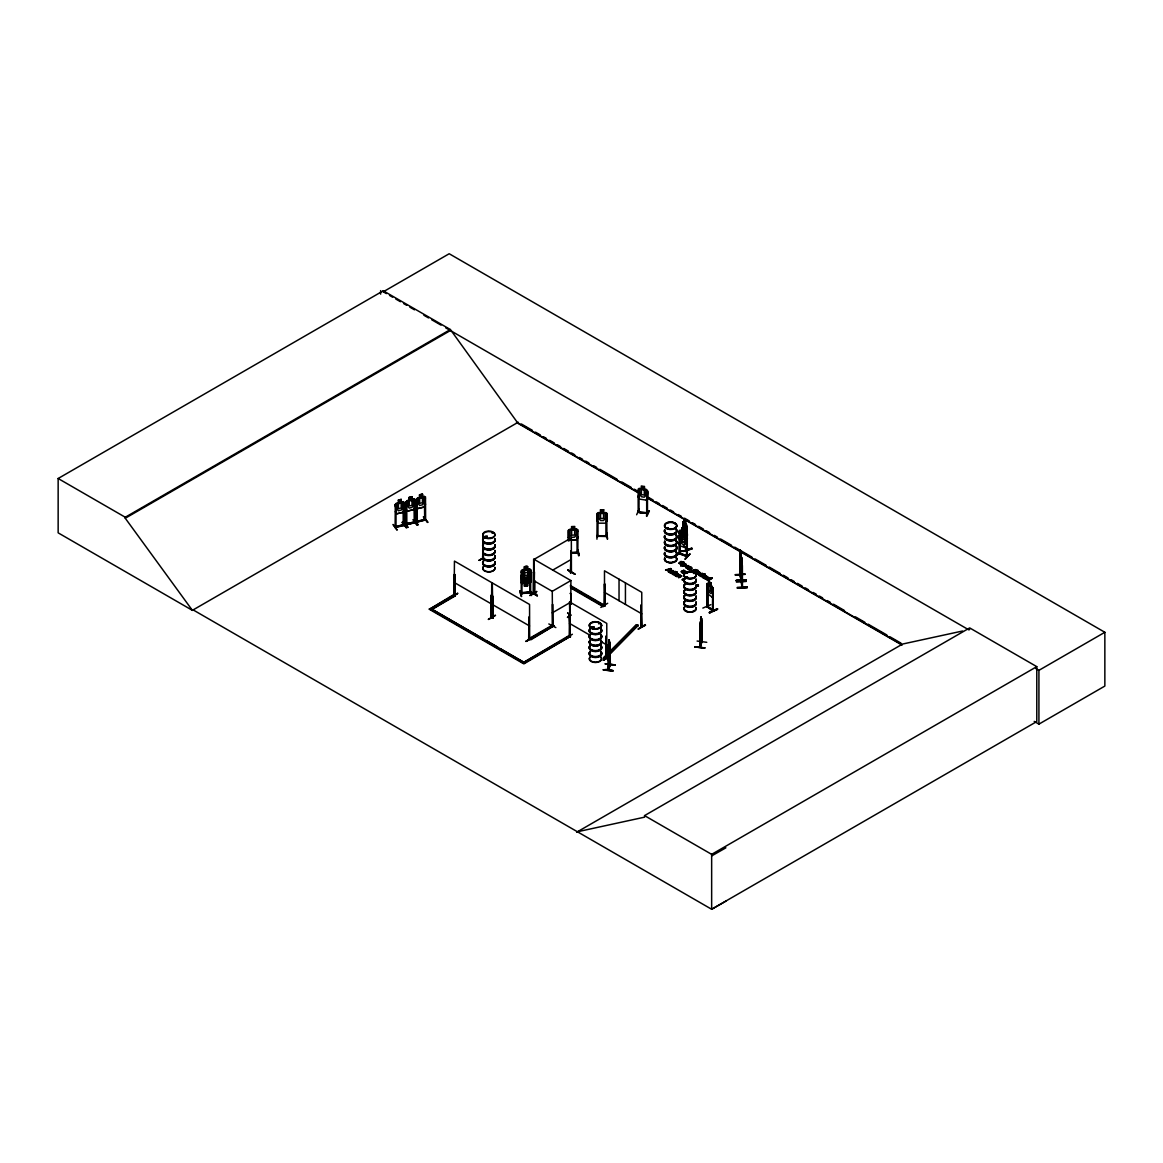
<?xml version="1.0" encoding="UTF-8"?>
<svg xmlns="http://www.w3.org/2000/svg" width="1163" height="1163" viewBox="0 0 1163 1163"><rect width="100%" height="100%" fill="white"/><g stroke="black" fill="none" stroke-linecap="round" stroke-linejoin="round"><path stroke-width="1.5" d="M741.572 569.885L741.253 564.811M679.672 562.95L681.3 563.895L683.451 562.805M683.539 563.052L681.896 562.107L679.744 563.197M740.773 566.468L740.904 564.462M741.921 573.533L741.718 561.918L742.125 587.562L741.136 581.893L741.718 582.358M741.863 573.548L741.965 571.542L741.907 573.403M607.944 652.065L609.572 644.549L609.761 646.628M701.667 625.738L701.58 628.95L701.769 625.738M740.017 574.929L741.035 580.482L740.904 555.754M740.526 557.426L740.438 550.041L740.584 575.394L740.119 574.624M740.904 579.145L740.104 574.856M741.398 580.381L740.453 574.842M742.052 587.519L741.514 557.121L741.558 559.156M683.263 545.243L687.086 549.852M603.263 670.048C610.43 667.489 621.376 673.711 603.364 669.67M695.023 647.079C725.407 649.652 674.38 645.058 704.793 647.922M608.409 648.721L608.394 670.295L608.264 669.074M609.659 665.163L610.342 664.771L608.482 670.193M608.278 653.213L609.165 643.546L608.612 669.757M679.425 553.544C679.977 552.207 680.529 555.87 680.035 544.88M687.522 556.496C685.429 555.173 687.493 556.539 686.722 547.293M700.417 646.861L700.024 645.916M700.359 646.177L701.754 640.944M741.703 569.594L741.849 568.416M609.572 655.249L609.79 653.664M608.045 647.137C609.034 635.623 606.054 671.531 609.557 655.176M404.041 524.615L403.198 525.574L403.968 524.382M405.829 524.702L415.017 522.681L415.031 521.838L405.829 523.917L406.846 523.67M414.057 521.838C413.505 524.44 414.813 519.876 414.769 522.42M425.498 519.221L424.699 519.454C424.829 521.707 423.536 518.291 425.353 519.047M548.82 623.935L555.841 627.584M700.431 621.391L699.806 647.326L701.871 641.831L701.769 618.643M701.216 576.688C700.431 575.932 703.324 575.074 703.048 577.735L703.368 575.612L705.665 576.048L703.368 575.612M702.437 577.386L702.743 575.569M486.003 536.477L484.753 536.71L486.41 536.71M491.964 533.076L492.952 532.843M492.487 532.552L492.996 533.076M591.371 627.831L591.793 627.046L592.054 627.889M592.621 627.526L591.633 627.206L592.883 627.947M598.96 623.441L598.829 623.848M599.178 623.659L598.916 623.164M666.443 527.886L667.242 527.944M667.693 527.595L666.821 527.973M674.831 523.902L674.671 523.684M685.836 577.328L687.653 577.371L686.374 577.095M686.795 577.4L687.755 577.328L686.025 577.502M694.209 573.432L693.497 573.461M686.693 535.925L687.377 533.613M740.075 575.322L740.046 551.873M741.369 558.894L742.009 562.892M530.313 591.545L537.393 595.936L530.299 591.894M537.35 595.558C534.747 588.391 505.12 595.819 530.764 591.996M678.988 563.357L680.893 561.424L684.062 562.136A2.006 1.148 0 0 1 684.12 562.907C679.177 567.748 678.959 559.01 684.062 562.587A2.006 1.148 0 0 1 684.12 563.357L680.907 564.724L678.988 562.907M712.25 597.113L713.006 595.005M713.064 595.063L712.294 597.23L707.54 593.799L706.915 583.608L708.936 584.131M608.278 651.12L608.583 652.312L609.179 639.868L608.06 670.266L610.066 664.756L608.176 669.757M608.583 657.24L609.15 650.582L608.583 652.312M608.685 659.145L609.049 658.04M609.049 658.912L608.453 660.904L609.15 648.46L608.583 650.204M608.685 641.86L609.296 639.868M608.685 642.746L609.063 641.642M608.176 645.596L609.703 641.264L609.921 652.167M609.746 665.221L609.921 643.197L610.342 664.829M610.153 665.207L610.255 643.241M609.703 651.891L608.264 656.237L608.045 654.246M700.548 618.876L701.144 616.884L700.431 629.328L700.126 628.136M700.548 619.763L700.911 618.658M700.431 622.278L701.013 620.562M700.431 627.206L701.013 625.49M701.565 628.907L700.111 633.254L699.821 631.16M701.871 642.383L701.725 620.272L701.522 642.267M700.344 625.287L700.286 647.253M697.102 641.046L706.755 642.31M700.228 647.253L702.132 641.002M403.227 512.243L396.205 513.944L403.227 512.243L404.259 509.365M414.028 509.481L407.035 511.226L414.072 509.539L415.046 506.603L415.046 499.494L412.065 499.29L412.065 496.645L409.085 497.386L409.129 500.105L406.12 501.733L405.974 524.891L405.931 503.172L406.876 503.143L405.931 503.172M414.072 509.539L415.089 506.661M424.48 506.879L425.498 503.986L424.524 506.937L417.488 508.624L424.524 506.937M522.391 573.039L521.228 575.743L522.318 572.966L529.848 572.298L530.851 574.915L529.761 572.4M521.213 577.837L522.202 580.395L529.732 579.741L530.837 577.008M687.275 540.679L686.359 543.077L687.318 540.78M576.819 539.588L577.88 536.913M570.829 539.995L576.892 539.676L577.996 536.986M687.333 545.723L686.417 548.122L679.962 545.796L679.163 542.801M710.811 604.673L702.83 608.089M396.961 529.732L393.05 524.455L397.034 530.124M403.924 521.736L407.864 527.421L403.939 522.187M403.852 522.129L407.806 527.319M407.355 527.522L403.474 522.245M413.883 519.672L417.808 524.906M414.319 519.512L418.186 524.775M605.734 523.088L606.81 520.472M606.912 520.486L605.807 523.176L598.189 523.176L597.186 520.486M638.138 496.238L639.112 499.029L646.454 500.163L647.457 497.604M646.454 500.163C647.675 497.081 649.259 491.862 646.454 489.419L639.141 488.344L638.138 489.143L638.182 512.272L647.558 513.653M450.721 597.637L457.626 593.566M479.287 560.435L483.459 557.993M488.562 619.486L495.525 615.445M536.521 591.444L529.979 595.282M536.855 591.56L529.906 595.616M572.385 634.242L565.785 638.385M607.697 603.277L600.82 607.449M639.069 490.626L638.109 490.684L639.069 490.626L638.996 512.374M644.404 486.512L641.293 485.974L641.38 488.78L639.81 489.419L639.81 494.362L641.38 496.732L644.302 497.183L645.858 495.307L645.858 490.364L644.302 489.23L644.404 486.512L644.433 489.1M639.112 499.029L638.269 496.179M646.686 491.804L647.544 491.934L646.686 491.804L646.686 513.552M636.641 514.758L639.272 508.914M638.094 511.982L638.327 511.182L639.083 512.083M638.022 511.429L639.156 511.371L638.24 511.211M646.497 512.927C651.193 512.999 639.446 513.77 638.196 512.011M646.497 513.494L647.544 512.665M646.395 515.921L649.012 510.775M519.745 590.935L521.242 596.532M521.649 596.474L520.152 590.862M454.122 595.819L455.169 596.052L454.442 574.173L454.137 595.863L454.442 561.089L491.716 582.605L491.542 617.379L491.077 595.325L490.844 617.059C490.161 615.561 492.807 616.506 492.051 617.757L492.051 596.154L492.938 596.386L492.705 618.091L492.938 596.386M455.169 595.267L454.37 594.86M482.703 558.691L482.805 535.562L483.401 559.01M491.789 617.233L490.771 616.928L491.426 617.335M491.993 616.928L492.996 617.073L492.763 618.076M493.01 617.931L492.051 617.669L492.894 617.829M533.657 592.839L534.369 593.246L533.323 593.77M534.457 571.934L534.05 594.22L534.268 572.516L533.395 572.283L533.395 593.886M528.685 638.124L529.034 637.92M528.729 638.894L529.659 639.054L529.558 604.455L492.298 582.939L492.923 617.815M570.03 602.085L570.03 615.038L570.422 614.035M569.943 614.951L570.277 601.94M569.201 636.641L569.507 614.951L570.204 636.873L569.259 615.082M570.219 636.045L569.187 635.783L569.972 636.219M570.204 636.873L569.507 601.867L606.766 623.383L606.839 658.025L605.807 657.749L606.606 658.156L606.127 636.103L605.894 657.836L606.766 657.953M604.28 604.804L605.196 605.792L604.484 583.87L604.179 605.56L604.833 605.109M605.821 657.72L606.853 657.211L606.054 656.79M641.583 626.305L640.784 625.883L641.845 626.915L641.758 592.316L604.484 570.8L604.542 605.908L603.175 606.693L570.568 587.867M596.939 539.196L597.128 514.802L598.029 514.802L597.927 536.565L597.026 536.506M395.173 526.548C395.798 527.464 398.546 525.545 403.067 524.615M403.198 525.574L403.154 503.855L403.968 503.652L404.041 525.4L404.259 502.256L401.235 502.009L401.235 499.363L398.255 500.105L398.4 502.867L396.917 504.117L396.917 509.06L398.4 510.804L401.177 510.121L402.66 507.62L402.66 502.678L401.279 502.067M406.948 523.902L406.948 524.687M415.031 522.623L406.178 524.862M417.401 521.3L417.284 522.129L417.197 500.352L416.383 500.555L416.281 522.1L425.353 519.832M676.401 555.929L681.736 550.753L676.473 555.58M533.759 593.857L534.762 593.552L533.977 594.206M570.64 572.065C572.501 570.233 569.259 573.926 571.164 572.254L571.091 550.782L570.64 572.85L571.411 572.458L571.338 537.858L534.064 559.374L534.035 594.162M684.295 530.575L685.676 532.131L686.417 530.851L685.676 524.193M609.877 664.727L609.921 659.348M699.879 646.017L700.373 646.817M520.98 593.624L530.764 592.781M529.674 592.868L530.619 593.057L530.706 569.885M678.567 574.711L676.473 575.743A1.541 0.887 0 0 1 675.485 575.583L674.758 574.493L676.837 573.461A1.556 0.901 0 0 1 677.825 573.621L678.363 573.926A1.541 0.887 0 0 1 678.64 574.507L676.473 576.194A1.541 0.887 0 0 1 675.485 576.034C673.159 574.827 677.302 572.908 678.363 574.377A1.541 0.887 0 0 1 678.64 574.944M524.44 583.521L524.44 586.167L527.537 585.803L527.522 583.099L529.121 582.067L527.522 570.219L524.528 570.481L524.528 575.423L522.928 577.677L522.928 582.619L524.528 583.361L524.542 586.065M666.501 527.784L668.26 527.929M707.38 606.563C723.735 618.483 703.353 603.844 707.773 606.097M576.993 552.774L577.953 551.96L577.953 552.745L570.742 553.137M686.824 527.9L686.824 549.416M684.76 546.639L687.58 549.837L687.144 548.485M403.067 524.833L395.129 527.595L395.289 504.437L398.298 502.809M395.333 504.495L396.278 503.317L403.198 501.573M406.163 501.791L407.108 500.599L414.043 498.869M422.416 494.144L422.46 496.848L422.518 494.042L419.552 494.784L419.683 497.546L418.2 498.796L418.2 503.739L419.683 505.483L422.46 504.8L423.957 502.314L423.957 497.371L422.518 496.688L425.498 496.877L425.396 520.035L416.47 522.303L416.572 499.116L419.596 497.488M416.572 506.21L416.674 499.131L417.561 497.997M685.85 538.106L684.484 539.719L681.94 538.789L680.573 536.172L681.954 535.925L681.852 533.163L684.673 534.093L684.614 536.797L685.894 538.222M668.71 572.065L671.167 568.765L665.629 569.841L668.899 570.975L668.71 572.065L671.167 568.765M669.176 570.655L670.353 568.881L668.042 569.55L669.176 570.655L670.557 568.416M668.202 571.774L668.899 570.539L665.629 569.841M698.745 573.577C694.718 570.902 698.454 575.525 696.056 573.722C695.067 570.829 702.03 573.882 698.047 571.818M597.026 535.532L598.131 535.532M597.026 536.317L598.131 536.317M606.853 536.55L605.821 535.532L606.912 535.532M552.818 625.868L552.57 604.208L552.469 626.072L552.861 625.054M522.391 583.535L530.851 582.009L530.822 569.841L529.688 568.998C525.443 571.033 529.848 563.633 524.397 566.817L524.426 569.521L521.198 570.684L521.257 593.857L522.071 593.77M530.837 581.951L527.537 583.157M603.568 657.647L636.51 624.705L638.182 625.258L605.24 658.883L603.568 657.647L605.24 658.2L638.182 625.258M603.568 658.316L608.642 653.257M611.171 650.728L636.51 624.705M571.542 529.281L568.3 530.343L568.256 540.911M521.082 592.825L529.674 592.316M679.105 535.765L681.852 535.809M686.388 537.437L687.42 538.658M679.962 545.796L679.25 542.83M679.861 532.494L679.105 532.218L679.861 532.494L679.948 554.039M686.533 534.907L687.478 535.024L686.533 534.907L686.533 556.423M676.008 555.87L681.678 550.768M686.766 555.463L679.948 553.472L687.377 555.958M684.847 559.069L690.153 553.821L685.312 559.229M597.186 513.45L600.544 512.534M681.896 528.017L684.629 529.034L684.571 531.724L685.85 533.163L685.894 543.165L684.513 544.793L681.954 543.862L680.573 541.26L680.573 531.229L681.94 530.851L681.998 528.147L681.94 530.851M679.948 553.254L679.003 553.733L679.163 530.604L681.838 530.721M680.021 530.139L686.374 532.407L687.217 533.672L684.571 531.724L684.629 529.034M679.105 537.757L679.933 540.722L686.432 543.019L680.079 540.591L679.265 537.728M683.364 521.431L684.396 522.609L683.553 522.681L683.553 527.624M577.982 552.163L577.11 552.265M570.771 553.326L577.982 552.948M686.315 566.526L688.234 567.646L688.481 566.105L687.449 565.698L686.664 566.323L688.525 566.759L686.315 566.09L685.908 566.933L687.522 567.544L686.563 567.791L686.315 566.09M705.519 576.586C702.423 577.357 707.206 578.302 705.607 579.014C703.978 579.13 702.903 576.877 704.807 576.354C709.139 575.961 708.471 578.04 705.258 577.066M706.726 577.909L706.435 576.921M485.175 536.477L484.811 537.146M486.032 537.335L485.247 536.565M486.352 537.146L484.956 537.262M667.736 527.944L668.347 527.886M592.36 627.889L592.374 627.09M592.97 627.715L591.429 627.715M679.192 535.823L680.079 535.184L686.417 537.451L687.275 538.716M482.732 535.605L483.546 535.024M597.128 535.532L597.128 536.506M606.025 536.288L606.912 536.317M606.781 535.75L597.026 535.721M606.912 536.506L606.81 513.406M699.21 572.865L698.178 571.28C695.343 566.105 691.069 576.485 698.105 570.771M706.115 578.273C703.135 577.735 703.804 576.775 706.115 578.723M688.481 567.5C690.459 566.018 686.403 565.16 685.574 566.439C684.629 570.321 690.415 565.422 691.098 567.631C686.708 570.132 692.232 570.292 691.694 567.471C687.507 566.483 696.172 568.954 689.078 569.666M690.648 568.765L691.098 568.082L689.892 567.762C688.627 569.914 686.592 567.631 687.827 568.954M680.268 576.921L680.806 576.325L679.526 575.918C669.118 577.153 689.296 574.057 678.698 577.386C680.806 574.638 682.957 575.292 678.698 577.837M682.477 571.106L681.94 571.702L683.233 572.109C688.714 569.245 682.012 575.06 681.271 571.876C687.129 567.82 679.774 573.359 683.233 572.109M570.582 604.193L570.902 593.639L571.135 604.135M571.135 593.77L570.03 593.45M570.931 615.125L567.733 613.032M552.541 625.723L552.265 591.313L570.902 580.555L533.643 559.069L533.57 593.624M483.154 558.516L483.256 558.225M483.503 557.688L478.952 560.348L483.503 558.138M454.777 596.226L455.082 574.522M454.442 594.904L454.835 595.398M450.386 597.52L457.728 593.232L450.779 597.288M570.393 572.705L571.091 550.782M534.268 572.516L533.395 572.283M568.155 570.103L574.798 573.882M490.771 616.375L491.426 616.55M488.286 619.341L495.191 615.198M534.18 593.145L533.439 593.086M574.871 574.231L567.791 569.87M528.685 638.909L528.932 617.175L529.339 639.243L529.325 638.4M567.762 617.495L570.175 615.256M567.384 617.32L570.742 615.358M526.432 641.409C548.006 628.645 510.891 649.986 533.09 637.135M641.511 627.046L641.118 605.022L641.409 627.017M641.714 626.842L640.915 626.741M645.567 625.185L638.24 629.038L645.232 624.604M638.24 629.038L645.247 624.953M609.165 657.022L603.248 660.119L608.816 656.441M608.845 656.79L603.641 660.322M603.248 660.119L609.078 656.717M193.232 609.95L192.477 610.401L58.15 532.843L58.15 478.502L383.267 290.794L450.386 329.536L517.506 422.634L639.839 493.272M383.267 290.794L383.267 291.797L449.194 253.738L1104.85 632.279L1104.85 686.068L1038.922 724.127L1034.212 721.394M58.15 478.502L125.27 517.244L450.386 329.536M725.886 901.151L711.654 909.262L193.145 609.906L192.375 610.342L125.27 518.247L450.386 330.539M192.375 610.342L518.262 422.198M561.351 640.682L522.536 663.099L569.114 635.536L570.481 636.321L523.888 663.884L429.365 609.31L454.021 594.409L455.373 595.863L432.084 609.31L455.373 595.194M429.365 609.31L454.021 595.078L455.373 595.863M552.701 570.132L571.338 559.374M552.265 612.843L570.902 602.085M554.111 625.694L552.759 624.909L529.47 638.356L530.822 639.141L554.111 625.694L530.822 639.824L528.86 638.647M570.568 587.199L603.175 606.025L604.629 605.385L570.379 585.512M680.864 565.669C688.845 561.453 682.725 564.636 687.522 567.544M680.864 566.105L685.123 564.186L684.658 563.474M682.87 565.494L684.44 564.578C688.758 565.683 679.061 567.093 684.44 564.142L685.022 564.215M685.123 563.75C688.016 563.939 684.338 567.689 682.492 565.262M671.109 572.821C668.71 572.036 672.868 569.855 672.912 571.833C668.565 569.826 672.708 575.06 669.641 572.574A1.512 0.872 0 0 1 669.539 571.978C675.863 570.96 673.144 569.448 669.539 571.527A1.512 0.872 0 0 0 669.641 572.123L671.109 573.272M673.857 571.396C673.188 571.731 675.776 571.934 675.427 571.382M673.857 571.833C669.321 572.763 673.653 576.732 675.848 572.545C678.552 574.013 676.139 570.379 676.314 573.257C672.854 577.444 670.804 571.251 675.427 571.833M673.784 572.24C668.841 573.781 676.255 575.54 676.764 572.429L677.288 572.734M673.464 571.615L675.499 572.778L674.249 572.516L672.752 574.362M673.086 574.595L676.314 573.257M677.288 572.283L676.284 572.254M684.048 570.204L681.271 571.426L682.841 572.341M688.234 567.195C690.604 563.386 683.699 567.762 682.492 565.712M564.462 638.894L569.114 636.205L570.481 636.99M429.365 608.642L523.888 663.215L570.481 636.321M687.362 568.678L690.604 566.904M690.299 567.529L690.139 566.643M682.521 572.966L685.763 571.193M676.982 576.848L680.224 575.06M683.67 573.17L686.897 571.847A6.164 3.562 0 0 1 696.215 574.958A6.164 3.562 0 0 1 686.97 578.04A6.164 3.562 0 0 1 686.97 571.876A6.149 3.547 0 0 1 696.215 574.929A6.149 3.547 0 0 1 686.984 578.011A6.149 3.547 0 0 1 686.984 571.847L683.67 573.621M679.919 575.685L679.759 574.798M688.002 572.414L686.897 571.847M696.535 570.786L693.526 572.022A1.497 0.858 0 0 1 692.741 571.847C691.084 571.542 695.794 567.995 696.535 570.335M691.781 571.033L692.305 570.292M695.648 571.004L696.143 570.263M696.463 571.178L694.544 572.836M684.963 578.941L682.303 579.915L684.469 578.215M697.32 570.786L698.105 570.321M682.303 579.915L684.469 578.665M697.582 573.795L700.024 572.385L696.928 571.455L695.852 572.618M682.303 579.465L684.963 578.491M694.834 573.054L695.852 573.068M698.047 572.269L700.082 573.141L697.291 574.42M698.28 572.908L696.637 573.039L698.745 573.126M702.946 574.202C697.684 572.283 702.19 577.633 699.021 574.929A1.512 0.872 0 0 1 698.919 574.333C702.597 572.429 705.287 573.504 698.919 574.784A1.512 0.872 0 0 0 699.021 575.38L700.489 576.078L704.618 573.737L705.083 574.449L702.815 575.758L705.665 575.598M700.751 576.412L705.083 574.013M696.826 584.655L697.219 585.774C698.774 586.835 698.57 583.884 697.146 584.829M697.146 585.28L698.396 585.091M695.91 586.079L697.219 585.323M697.611 585.105L698.396 584.64M695.91 586.53L697.219 585.774M708.093 580.642L707.904 579.77L708.093 580.642C718.08 575.569 705.81 579.174 711.945 578.418M710.273 578.84A1.774 1.032 0 0 0 709.517 578.215A1.526 0.887 0 0 0 708.572 578.084L707.031 579.087L709.895 578.622L708.354 578.04L706.348 579.305L707.627 580.381M710.273 578.389A1.774 1.032 0 0 0 709.517 577.778A1.526 0.887 0 0 0 708.572 577.648C704.008 577.735 708.514 582.256 709.895 578.622M711.945 577.967L707.627 579.93M576.674 832.214L902.561 644.055L962.601 631M577.43 831.763L644.549 817.167L644.549 815.612L969.666 627.904L1036.785 666.646L1036.785 721.554L711.654 909.262L711.654 854.354L1036.785 666.646M969.666 629.459L968.91 629.91L445.705 327.835M1035.811 668.536L1038.922 670.339L1104.85 632.279M711.654 855.924L725.886 847.812M707.555 583.128L713.064 587.955M706.915 583.608L706.944 606.752L713.006 611.04L713.006 587.94M711.044 582.91L711.901 592.185L710.898 593.581L709.008 592.214L707.991 589.365L708.936 581.485L711.044 582.91L711.044 585.556L712.352 586.501M707.235 585.033L707.584 607.115L707.526 585.556M712.468 610.706L712.715 589.001L713.282 610.88M713.268 589.394L712.439 589.118M707.584 606.563L713.282 610.052L713.064 611.084M707.526 607.071L707.787 594.395M709.343 612.349C729.55 604.978 706.857 611.636 709.677 613.032M709.343 612.799L717.106 608.86M709.648 612.974L717.411 609.47M534.384 593.421L534.457 580.57M666.748 527.711L668.027 528.147M592.505 627.86L592.534 627.133M404.055 525.429L395.347 527.58M416.456 521.242L424.48 519.701L416.659 521.504M417.27 522.1L417.255 521.039M638.996 511.589L647.486 512.898M692.319 570.757C695.3 573.926 693.308 567.399 696.143 570.713M684.396 522.609L684.251 519.846L685.821 521.475L685.676 532.131M682.768 521.765L682.812 528.903M686.679 525.24L687.377 556.728L679.163 553.792M683.161 528.671L682.855 523.379L683.568 523.743M691.869 548.224L683.015 551.175L692.072 548.82M683.263 551.436L692.072 548.878M683.015 551.175L691.825 548.151M668.042 570.001L670.353 569.332M665.629 570.277L671.167 569.216M398.4 500.221L401.177 499.523M419.683 494.9L422.46 494.202M417.561 498.011L424.495 496.267M395.914 505.672L395.1 505.876L396.045 505.847L396.002 527.45M413.984 501.151L414.944 501.137L413.984 501.151L414.261 522.885M424.437 498.534L425.396 498.52L424.437 498.534L424.699 520.239M402.18 522.623L406.599 527.726L402.66 522.449M416.994 524.717L413.505 519.788M423.463 516.852L427.897 522.405L423.506 516.852M687.231 577.691L686.344 577.691M679.279 553.559L687.478 556.539M577.066 551.974L570.742 552.57M577.793 553.021L577.996 529.805L574.769 529.107M604.28 605.589L604.949 605.923L605.123 584.233M425.222 519.061L425.469 520.065L425.265 498.331M413.897 522.129L406.614 523.67L406.846 524.455M597.23 536.288L606.81 536.506M567.835 570.219L574.9 574.217M524.397 566.817L527.624 566.599M522.231 569.71L529.688 568.998M521.969 572.022L521.082 572.094L522.027 572.225L521.94 593.799M529.776 571.353L530.706 571.469L529.776 571.353L529.834 593.115L529.834 571.542M524.528 575.409L527.522 575.162M522.202 580.395L529.732 579.741M524.542 583.419L521.228 582.867M524.426 586.094L527.639 585.876L527.639 583.23M530.124 589.932L531.578 595.587M741.238 582.43L741.82 558.981L742.009 587.446M741.907 562.834L742.125 564.418M742.372 565.451L742.474 587.533L741.572 581.936M735.336 574.929L745.178 574.377M735.35 575.06L745.178 574.071L735.336 574.609M454.37 595.645L455.169 596.052M736.295 580.293C766.824 578.404 715.143 582.3 746.123 579.756M736.295 580.744L746.181 580.497L736.295 580.671M746.268 581.442L736.441 582.14M737.429 588.115L747.271 587.533L737.429 588.129L737.386 587.373L747.213 586.835L747.271 587.591M737.386 587.824L747.228 587.3M569.347 529.398L576.863 529.005M569.1 531.709C567.675 530.837 570.452 538.28 569.143 540.868M576.964 531.287L577.88 531.433L576.964 531.287L577.11 553.021M570.815 539.937L576.892 539.676M578.491 555.565L578.055 549.983M577.517 550.012L578.927 555.609M702.815 575.758L705.665 576.048M603.67 509.859L600.428 509.801L600.544 512.592L598.916 513.479L598.916 518.422L600.544 520.53L603.568 520.53L605.182 518.422L605.182 513.479L603.568 512.592L603.67 509.801M600.544 509.888L603.568 509.946M603.568 512.534L606.912 513.435L606.912 520.544M598.276 512.592L605.734 512.592L606.81 513.479M606.81 514.802L605.923 514.802L605.923 536.506M597.128 514.991L598.029 514.991M605.923 514.991L606.81 514.991M598.131 535.954L605.821 535.954M706.988 606.737L706.9 605.836L707.584 606.33M712.715 610.517L712.715 589.001M647.486 513.683L647.457 490.539M571.091 571.513L570.64 572.283M707.904 579.77C705.534 579.639 709.314 577.371 709.895 579.072M686.592 572.472L687.813 572.734M700.984 575.307L699.588 574.856L702.394 574.493M684.833 564.36C687.231 564.448 683.437 566.759 682.87 565.044M608.031 648.852L609.557 644.68L609.659 646.613M605.269 663.986L614.98 665.091M603.35 669.757L613.075 670.818M686.81 572.763L686.199 572.254L687.057 572.385A6.135 3.547 0 0 1 696.201 575.452A6.135 3.547 0 0 1 686.984 578.52A6.135 3.547 0 0 1 686.984 572.385L687.507 572.748M699.893 624.138L701.754 618.745M423.55 517.215L427.475 522.449M413.476 519.745L416.979 524.702M417.008 525.051L413.069 519.788M406.178 527.769L402.18 522.172M522.071 593.537L522.071 592.752M687.289 556.757L687.246 526.708M706.595 576.615C709.096 577.27 705.694 578.898 704.894 576.819M636.51 625.389L638.182 625.941M606.941 533.105L607.464 539.269L607.042 533.497M681.954 533.279L684.513 534.195M684.673 536.739L686.446 537.379M681.954 536.812L684.513 537.728M681.94 528.191L684.484 529.136M679.105 531.927L687.318 534.936M679.09 533.177L687.318 536.172M681.94 536.666L684.484 537.611M454.471 594.845L455.082 596.023M528.947 638.647L528.932 617.175M698.28 573.359L696.637 573.49L697.974 573.577M404.07 525.153L395.129 526.81M649.39 510.848L646.846 516.387M491.716 617.117L490.873 617.044M570.553 614.689L567.588 613.105M383.267 291.797L386.392 293.599M389.518 295.402L392.643 297.205M395.754 299.007L400.435 301.711M403.561 303.514L406.687 305.317M409.812 307.119L414.493 309.823M423.855 315.231L428.536 317.935M431.662 319.738L441.024 325.131M521.402 424.001L532.378 430.339M535.518 432.156L540.228 434.875M543.354 436.677L546.494 438.495M549.634 440.297L554.344 443.016M557.484 444.833L560.61 446.65M563.75 448.453L568.46 451.171M571.6 452.989L574.726 454.791M579.436 457.51L582.576 459.327M585.716 461.13L588.841 462.947M593.552 465.665L596.692 467.468M599.832 469.285L617.088 479.243M621.783 481.962L631.204 487.399M634.329 489.201L639.039 491.92M648.445 497.357L653.155 500.075M656.295 501.878L659.436 503.695M662.576 505.512L667.271 508.216M670.411 510.034L673.551 511.851M678.247 514.555L681.387 516.372M684.527 518.189L689.237 520.908M692.378 522.71L695.503 524.528M698.643 526.33L703.353 529.049M706.493 530.866L709.619 532.669M714.329 535.387L717.469 537.204M720.609 539.007L731.585 545.345M734.725 547.162L751.981 557.121M755.107 558.938L766.097 565.276M769.223 567.079L780.213 573.432M783.339 575.234L788.049 577.953M791.189 579.77L794.329 581.573M797.469 583.39L802.165 586.108M805.305 587.911L808.445 589.728M813.141 592.447L816.281 594.249M819.421 596.067L822.561 597.869M827.271 600.588L830.397 602.405M833.537 604.208L844.512 610.56M855.503 616.899L864.909 622.321M868.049 624.138L886.875 634.998M890 636.815L900.991 643.154M647.689 497.793L901.79 644.506M516.474 422.489L637.644 492.443M648.663 498.811L902.023 645.087M696.143 570.553L698.178 571.731M686.664 565.872L688.133 566.73M705.258 576.615L706.726 577.459M704.894 577.27L706.813 578.374M702.437 576.935L703.048 577.735M674.642 571.847L675.499 572.341M696.433 584.873L698.469 586.05M668.042 569.55L669.176 570.219M604.484 592.316L641.758 613.831M570.379 586.196L581.238 592.461M584.349 594.264L595.223 600.53M598.32 602.332L604.542 605.908M533.643 580.584L552.265 591.342M569.507 623.383L589.685 635.042M600.559 641.322L606.766 644.913M554.111 626.377L552.759 625.592L529.528 638.981M454.442 582.605L491.716 604.12M492.298 604.455L529.558 625.97M432.273 609.427L483.517 639.01M486.628 640.798L497.488 647.079M500.599 648.867L523.888 662.314L430.732 608.525M644.549 815.612L711.654 854.354M413.955 498.912L415.089 499.538M569.303 636.67L569.652 635.681M684.542 520.704L685.429 522.58L684.542 521.591M685.676 524.106L686.751 525.269L683.263 521.46M684.295 523.51L685.676 525.065M685.676 530.008L684.295 528.453L684.338 519.817M691.781 570.597L692.741 571.396A1.497 0.858 0 0 0 693.526 571.571L693.613 569.986L695.619 570.539M419.552 494.784L419.552 497.43M417.197 500.352L416.383 500.555M403.968 503.652L403.154 503.855M406.12 508.827L407.079 511.284M521.3 577.764L522.289 580.293M568.314 537.495L569.318 540.083M416.674 506.181L417.532 508.682M395.376 504.451L396.321 513.886M395.376 511.502L396.249 513.988M741.514 557.121L741.805 559.01M741.02 558.909L741.296 582.503M741.413 560.799L741.703 562.543M741.413 565.741L741.703 567.486M740.322 550.055L740.744 556.394M740.337 550.201L740.555 552.948M740.104 551.422L740.904 555.827M740.337 553.733L740.598 562.529L740.191 557.731M740.337 558.676L740.598 560.406M740.279 552.41L740.802 565.959M1038.922 670.339L1038.922 724.127M740.453 562.485L740.54 575.409M712.919 587.984L712.919 595.034M701.013 630.259L701.042 616.884L700.431 631.974M699.821 624.109L699.806 647.326M696.841 570.51L696.928 571.455M686.722 534.747L686.722 538.338M683.248 523.83L683.248 529.209M680.035 532.32L680.035 535.91M676.764 571.978L676.808 573.01M674.249 572.516L674.177 571.571M641.118 605.022L641.235 626.552M625.432 582.896L625.432 604.411M619.036 579.189L619.036 600.704M609.179 639.868L609.267 642.674M606.127 636.103L606.243 657.633M597.186 513.392L597.186 520.544M570.902 580.555L570.829 604.324M568.416 530.372L568.431 537.48M534.689 580.715L534.704 593.668M527.609 566.541L527.522 569.347L529.121 570.088L529.121 575.031L527.522 577.284L527.522 582.212L523.524 582.707L525.385 579.45L523.728 576.397L526.039 578.825L528.816 576.019L526.723 579.348L528.758 582.096L527.755 582.256L526.083 580.003L524.469 582.474L522.928 570.626L524.528 569.608L524.513 566.89M521.344 575.758L521.344 582.808M491.077 595.325L491.193 616.855M414.944 499.552L414.886 522.725M406.745 502.968L406.832 524.746M406.265 501.791L406.265 508.842M401.133 499.465L401.133 502.111M380.635 290.59L380.635 294.152M125.27 517.244L125.27 518.247M696.099 585.571A6.251 3.605 0 0 1 689.237 590.077A6.251 3.605 0 0 1 684.644 584.698M695.997 585.934A6.149 3.547 0 0 1 689.252 590.368A6.149 3.547 0 0 1 684.731 585.076M695.983 590.557A6.135 3.547 0 0 1 689.252 594.991A6.135 3.547 0 0 1 684.745 589.699M696.099 579.625A6.251 3.605 0 0 1 689.237 584.146A6.251 3.605 0 0 1 684.644 578.767M696.012 584.931A6.164 3.562 0 0 1 689.252 589.379A6.164 3.562 0 0 1 684.716 584.073M696.012 579.988A6.164 3.562 0 0 1 689.252 584.437A6.164 3.562 0 0 1 684.716 579.13M696.099 585.265A6.251 3.605 0 0 1 689.237 589.772A6.251 3.605 0 0 1 684.644 584.393M696.099 579.319A6.251 3.605 0 0 1 689.237 583.841A6.251 3.605 0 0 1 684.644 578.462M696.012 579A6.164 3.562 0 0 1 689.252 583.448A6.164 3.562 0 0 1 684.716 578.127M696.099 602.492A6.251 3.605 0 0 1 689.237 606.999A6.251 3.605 0 0 1 684.644 601.62M695.997 602.856A6.149 3.547 0 0 1 689.252 607.29A6.149 3.547 0 0 1 684.731 601.998M684.745 606.635A6.12 3.533 0 0 0 689.252 611.912A6.12 3.533 0 0 0 695.968 607.493A6.135 3.547 0 0 1 690.052 611.942A6.135 3.547 0 0 1 684.135 607.479M695.997 591.444A6.149 3.547 0 0 1 689.252 595.878A6.149 3.547 0 0 1 684.731 590.586M695.983 607.827A6.135 3.547 0 0 1 689.252 612.261A6.135 3.547 0 0 1 684.745 606.97M696.099 596.546A6.251 3.605 0 0 1 689.237 601.067A6.251 3.605 0 0 1 684.644 595.689M696.012 601.853A6.164 3.562 0 0 1 689.252 606.301A6.164 3.562 0 0 1 684.716 600.995M696.012 596.91A6.164 3.562 0 0 1 689.252 601.358A6.164 3.562 0 0 1 684.716 596.052M696.099 602.187A6.251 3.605 0 0 1 689.237 606.693A6.251 3.605 0 0 1 684.644 601.315M696.099 596.241A6.251 3.605 0 0 1 689.237 600.762A6.251 3.605 0 0 1 684.644 595.383M696.012 595.921A6.164 3.562 0 0 1 689.252 600.37A6.164 3.562 0 0 1 684.716 595.049M675.979 540.257A6.135 3.547 0 0 1 671.458 545.534A6.135 3.547 0 0 1 664.727 541.1M675.994 529.688A6.164 3.562 0 0 1 671.473 534.995A6.164 3.562 0 0 1 664.713 530.546M675.994 528.685A6.164 3.562 0 0 1 671.473 533.991A6.164 3.562 0 0 1 664.713 529.543M675.994 535.62A6.164 3.562 0 0 1 671.473 540.926A6.164 3.562 0 0 1 664.713 536.477M676.081 535.242A6.251 3.605 0 0 1 671.473 540.635A6.251 3.605 0 0 1 664.625 536.114M676.081 534.936A6.251 3.605 0 0 1 671.473 540.33A6.251 3.605 0 0 1 664.625 535.809M675.994 534.617A6.164 3.562 0 0 1 671.473 539.937A6.164 3.562 0 0 1 664.713 535.474M676.081 529.31A6.251 3.605 0 0 1 671.473 534.689A6.251 3.605 0 0 1 664.625 530.183M676.081 529.005A6.251 3.605 0 0 1 671.473 534.384A6.251 3.605 0 0 1 664.625 529.877M676.008 540.388A6.178 3.562 0 0 1 671.473 545.709A6.178 3.562 0 0 1 664.698 541.246M675.979 541.129A6.135 3.547 0 0 1 671.458 546.421A6.135 3.547 0 0 1 664.727 541.987M675.979 557.179A6.135 3.547 0 0 1 671.458 562.456A6.135 3.547 0 0 1 664.727 558.022M676.008 540.839A6.178 3.562 0 0 1 671.473 546.159A6.178 3.562 0 0 1 664.698 541.696M675.994 546.61A6.164 3.562 0 0 1 671.473 551.916A6.164 3.562 0 0 1 664.713 547.468M675.994 545.607A6.164 3.562 0 0 1 671.473 550.913A6.164 3.562 0 0 1 664.713 546.465M675.994 552.541A6.164 3.562 0 0 1 671.473 557.847A6.164 3.562 0 0 1 664.713 553.399M676.081 552.163A6.251 3.605 0 0 1 671.473 557.557A6.251 3.605 0 0 1 664.625 553.036M676.081 551.858A6.251 3.605 0 0 1 671.473 557.251A6.251 3.605 0 0 1 664.625 552.73M675.994 551.538A6.164 3.562 0 0 1 671.473 556.859A6.164 3.562 0 0 1 664.713 552.396M676.081 546.232A6.251 3.605 0 0 1 671.473 551.611A6.251 3.605 0 0 1 664.625 547.104M676.081 545.927A6.251 3.605 0 0 1 671.473 551.306A6.251 3.605 0 0 1 664.625 546.799M676.008 557.513A6.178 3.562 0 0 1 671.473 562.834A6.178 3.562 0 0 1 664.698 558.371M676.008 557.31A6.178 3.562 0 0 1 671.473 562.63A6.178 3.562 0 0 1 664.698 558.167M600.878 634.925A6.251 3.605 0 0 1 595.471 640.333A6.251 3.605 0 0 1 590.063 634.925M600.791 635.289A6.149 3.547 0 0 1 595.471 640.624A6.149 3.547 0 0 1 590.15 635.289M600.791 639.926A6.149 3.547 0 0 1 595.471 645.261A6.149 3.547 0 0 1 590.15 639.926M600.791 640.319A6.135 3.547 0 0 1 595.471 645.625A6.135 3.547 0 0 1 590.15 640.319M600.878 628.979A6.251 3.605 0 0 1 595.471 634.402A6.251 3.605 0 0 1 590.063 628.979M591.051 628.238A6.251 3.605 0 0 1 593.857 627.308M600.806 634.3A6.164 3.562 0 0 1 595.471 639.635A6.164 3.562 0 0 1 590.135 634.3M600.791 629.357A6.149 3.547 0 0 1 595.471 634.678A6.149 3.547 0 0 1 590.15 629.357M591.124 628.616A6.149 3.547 0 0 1 593.886 627.7M600.878 634.62A6.251 3.605 0 0 1 595.471 640.028A6.251 3.605 0 0 1 590.063 634.62M600.878 628.674A6.251 3.605 0 0 1 595.471 634.097A6.251 3.605 0 0 1 590.063 628.674M591.051 627.933A6.251 3.605 0 0 1 593.857 627.002M600.791 628.369A6.149 3.547 0 0 1 595.471 633.69A6.149 3.547 0 0 1 590.15 628.369M591.124 627.627A6.149 3.547 0 0 1 593.886 626.712M600.878 651.847A6.251 3.605 0 0 1 595.471 657.255A6.251 3.605 0 0 1 590.063 651.847M600.791 652.21A6.149 3.547 0 0 1 595.471 657.546A6.149 3.547 0 0 1 590.15 652.21M600.791 656.862A6.135 3.547 0 0 1 595.471 662.183A6.135 3.547 0 0 1 590.15 656.862M600.791 640.813A6.135 3.547 0 0 1 595.471 646.119A6.135 3.547 0 0 1 590.15 640.813M600.82 657.182A6.178 3.562 0 0 1 595.471 662.532A6.178 3.562 0 0 1 590.121 657.182M600.82 640.508A6.178 3.562 0 0 1 595.471 645.858A6.178 3.562 0 0 1 590.121 640.508M600.878 645.901A6.251 3.605 0 0 1 595.471 651.324A6.251 3.605 0 0 1 590.063 645.901M600.806 651.222A6.164 3.562 0 0 1 595.471 656.557A6.164 3.562 0 0 1 590.135 651.222M600.791 646.279A6.149 3.547 0 0 1 595.471 651.6A6.149 3.547 0 0 1 590.15 646.279M600.878 651.542A6.251 3.605 0 0 1 595.471 656.95A6.251 3.605 0 0 1 590.063 651.542M600.878 645.596A6.251 3.605 0 0 1 595.471 651.018A6.251 3.605 0 0 1 590.063 645.596M600.791 645.291A6.149 3.547 0 0 1 595.471 650.611A6.149 3.547 0 0 1 590.15 645.291M494.886 545.214A6.251 3.605 0 0 1 488.038 549.736A6.251 3.605 0 0 1 483.445 544.357M494.813 545.578A6.164 3.562 0 0 1 488.053 550.026A6.164 3.562 0 0 1 483.517 544.72M494.813 550.346A6.178 3.562 0 0 1 488.053 554.795A6.178 3.562 0 0 1 483.503 549.488M494.784 550.55A6.135 3.547 0 0 1 488.053 554.984A6.135 3.547 0 0 1 483.532 549.706M494.886 539.283A6.251 3.605 0 0 1 488.038 543.79A6.251 3.605 0 0 1 483.445 538.411M484.433 537.669A6.251 3.605 0 0 1 487.239 536.739M494.813 544.589A6.164 3.562 0 0 1 488.053 549.038A6.164 3.562 0 0 1 483.517 543.732M494.798 539.647A6.149 3.547 0 0 1 488.053 544.08A6.149 3.547 0 0 1 483.532 538.789M484.506 538.047A6.149 3.547 0 0 1 485.785 537.48M494.886 544.909A6.251 3.605 0 0 1 488.038 549.43A6.251 3.605 0 0 1 483.445 544.051M494.886 538.978A6.251 3.605 0 0 1 488.038 543.484A6.251 3.605 0 0 1 483.445 538.106M484.433 537.364A6.251 3.605 0 0 1 487.239 536.434M494.813 538.643A6.164 3.562 0 0 1 488.053 543.092A6.164 3.562 0 0 1 483.517 537.786M484.491 537.044A6.164 3.562 0 0 1 487.253 536.128M494.886 562.136A6.251 3.605 0 0 1 488.038 566.657A6.251 3.605 0 0 1 483.445 561.278M494.813 562.499A6.164 3.562 0 0 1 488.053 566.948A6.164 3.562 0 0 1 483.517 561.642M494.813 567.268A6.178 3.562 0 0 1 488.053 571.716A6.178 3.562 0 0 1 483.503 566.41M494.798 551.102A6.149 3.547 0 0 1 488.053 555.536A6.149 3.547 0 0 1 483.532 550.244M494.784 567.471A6.135 3.547 0 0 1 488.053 571.905A6.135 3.547 0 0 1 483.532 566.628M494.813 550.782A6.178 3.562 0 0 1 488.053 555.245A6.178 3.562 0 0 1 483.503 549.925M494.886 556.205A6.251 3.605 0 0 1 488.038 560.711A6.251 3.605 0 0 1 483.445 555.332M494.813 561.511A6.164 3.562 0 0 1 488.053 565.959A6.164 3.562 0 0 1 483.517 560.653M494.798 556.568A6.149 3.547 0 0 1 488.053 561.002A6.149 3.547 0 0 1 483.532 555.71M494.886 561.831A6.251 3.605 0 0 1 488.038 566.352A6.251 3.605 0 0 1 483.445 560.973M494.886 555.899A6.251 3.605 0 0 1 488.038 560.406A6.251 3.605 0 0 1 483.445 555.027M494.813 555.565A6.164 3.562 0 0 1 488.053 560.014A6.164 3.562 0 0 1 483.517 554.707M683.539 562.412C680.37 567.864 677.331 559.432 683.539 562.412M609.238 654.711L608.714 653.969C608.293 666.821 607.769 645.872 608.729 652.763L609.252 648.605L609.238 654.711M678.014 574.784C675.107 578.069 674.903 572.763 678.014 574.784M678.014 574.333L675.34 574.987L676.895 573.824A1.556 0.901 0 0 1 677.825 574.071L678.014 574.333M609.805 648.721L609.717 651.934L609.906 648.721M605.356 663.797L615.053 664.887L605.356 663.797M413.505 504.916L412.007 507.402L409.231 508.1L407.748 506.356L407.748 501.413L409.231 500.163L409.187 497.459L412.007 496.819L412.007 499.465L413.505 499.974L413.505 504.916M576.281 534.936L574.667 537.146L571.658 537.306L570.044 535.271L570.044 530.328L571.658 529.369L571.542 526.577L574.769 526.461L574.667 529.209L576.281 529.994L576.281 534.936M400.683 500.09L398.894 501.413L400.683 500.09M411.513 497.386L409.725 498.709L411.513 497.386M421.965 494.769L420.177 496.107L421.965 494.769M401.177 503.056L398.4 503.753L398.4 508.696L401.177 507.998L401.177 503.056M412.007 500.352L409.231 501.049L409.231 505.978L412.007 505.294L412.007 500.352M422.46 497.735L419.683 498.433L419.683 503.375L422.46 502.678L422.46 497.735M526.984 567.181L525.065 567.355L525.065 568.227L526.984 568.067L526.984 567.181M527.522 577.27L524.528 577.531L527.522 577.284M526.984 584.466L525.065 584.626L525.065 585.512L526.984 585.352L526.984 584.466M574.129 527.028L572.196 527.13L572.196 528.017L574.129 527.915L574.129 527.028M574.667 530.081L571.658 530.255L571.658 535.184L574.667 535.024L574.667 530.081M740.148 558.865L740.904 566.454L740.148 558.865M603.03 510.383L601.082 510.383L601.082 511.269L603.03 511.269L603.03 510.383M603.568 513.479L600.544 513.479L600.544 518.422L603.568 518.422L603.568 513.479M643.779 486.948L641.903 486.657L641.903 487.544L643.779 487.835L643.779 486.948M644.302 490.117L641.38 489.667L641.38 494.609L644.302 495.06L644.302 490.117M578.04 549.925L578.97 555.652L578.055 549.954M684.062 534.471L682.405 533.89L684.062 535.358L684.062 534.471M684.513 542.67L681.954 541.754L681.94 531.724L684.484 532.669L684.513 542.67M684.033 529.412L682.39 528.802L684.033 530.299L684.033 529.412M710.564 583.186L709.343 582.3L710.564 584.059L710.564 583.186M710.898 586.515L709.008 585.149L709.008 590.092L710.898 591.458L710.898 586.515M689.252 595.34A6.135 3.547 0 0 0 695.983 590.906A6.164 3.562 0 0 1 689.252 595.412A6.164 3.562 0 0 1 684.716 590.106A6.135 3.547 0 0 0 689.252 595.34M667.577 528.598A6.164 3.562 0 0 0 676.822 525.516A6.164 3.562 0 0 0 667.577 522.434A6.164 3.562 0 0 0 667.577 528.598M667.591 529.049A6.135 3.547 0 0 0 676.793 525.981A6.135 3.547 0 0 0 667.591 522.914A6.135 3.547 0 0 0 667.591 529.049M667.577 528.787A6.178 3.562 0 0 0 676.837 525.705A6.178 3.562 0 0 0 667.577 522.609A6.178 3.562 0 0 0 667.577 528.787M592.403 628.238A6.135 3.547 0 0 0 601.605 625.171A6.135 3.547 0 0 0 592.403 622.103A6.135 3.547 0 0 0 592.403 628.238M592.403 628.732A6.135 3.547 0 0 0 601.605 625.65A6.135 3.547 0 0 0 592.403 622.583A6.135 3.547 0 0 0 592.403 628.732M592.389 628.456A6.178 3.562 0 0 0 601.649 625.374A6.178 3.562 0 0 0 592.389 622.292A6.178 3.562 0 0 0 592.389 628.456M485.771 537.669A6.164 3.562 0 0 0 495.016 534.587A6.164 3.562 0 0 0 485.771 531.506A6.164 3.562 0 0 0 485.771 537.669M485.785 538.178A6.135 3.547 0 0 0 494.987 535.111A6.135 3.547 0 0 0 485.785 532.043A6.135 3.547 0 0 0 485.785 538.178"/></g></svg>
